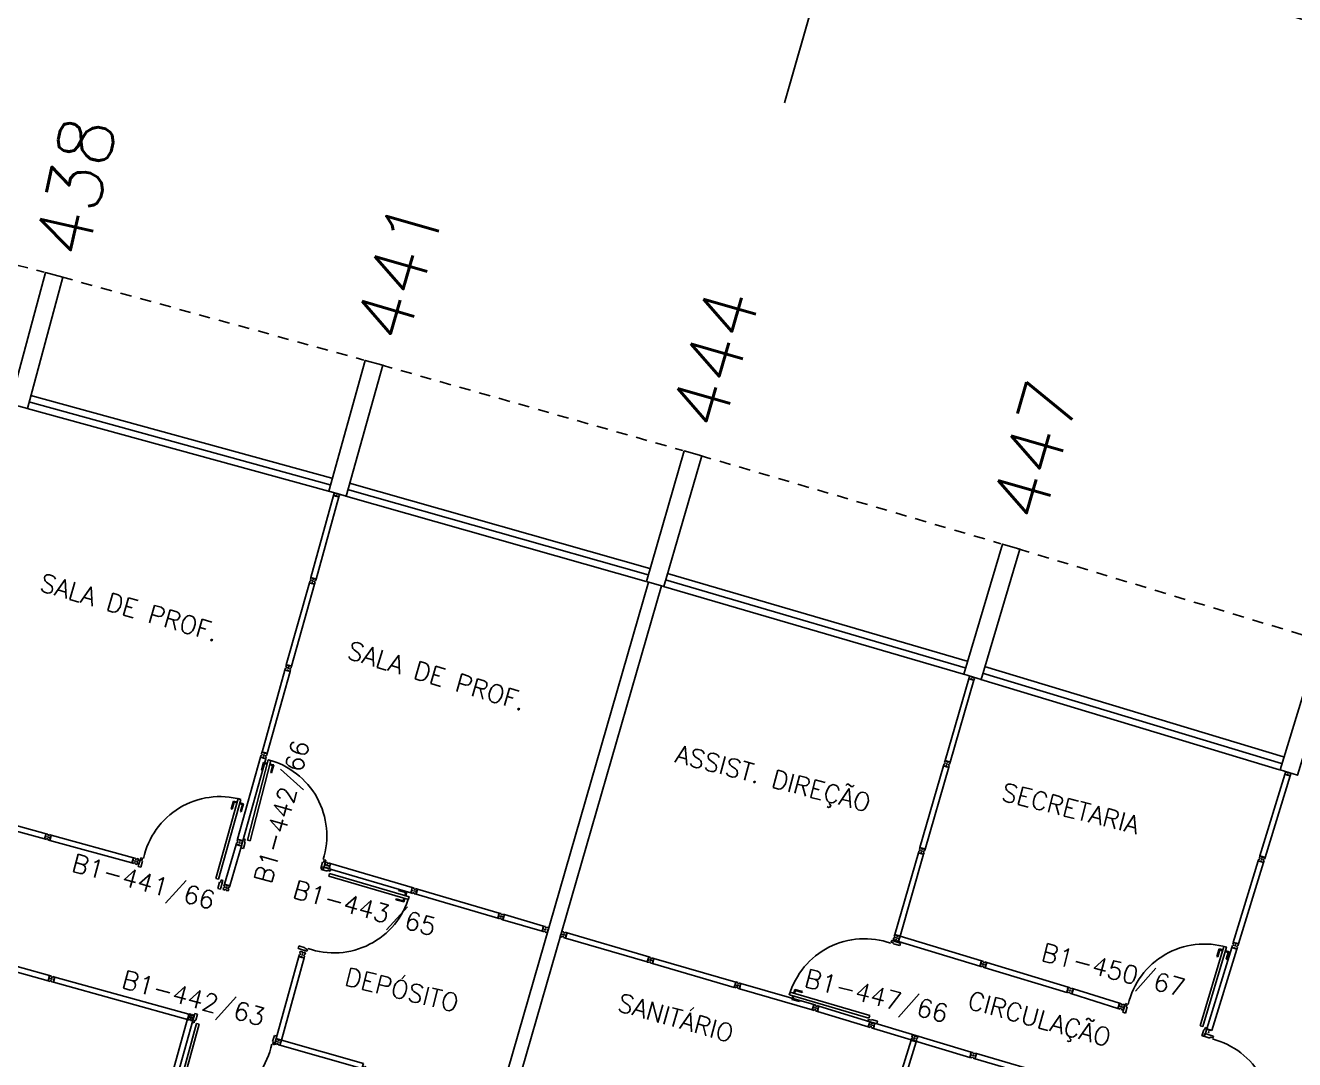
# Model space of a CAD drawing. Header units: millimetres. Extents: x 2757 to 3055, y 1102 to 1216.
# Drawn here: x 3022.92 to 3036.93, y 1183.3 to 1194.72 of the extents above; entities that cross this region are included whole.
import ezdxf

# ---------------------------------------------------------------- set-up
doc = ezdxf.new("R2010")
doc.units = ezdxf.units.MM
doc.linetypes.add('HIDDEN2', pattern=[0.1875, 0.125, -0.0625])
for name, color, linetype in [('DIV', 2, 'Continuous'), ('ESQ', 1, 'Continuous'), ('ESTR', 3, 'Continuous'), ('NOPILAR1', 2, 'Continuous'), ('PROJ', 1, 'HIDDEN2'), ('TEXTO', 2, 'Continuous'), ('TEXTO-ENDEREÇO', 2, 'Continuous'), ('USO1', 2, 'Continuous')]:
    doc.layers.add(name, color=color, linetype=linetype)
doc.styles.add('1', font='romans.shx')
doc.styles.add('NOPILAR', font='simplex.shx', dxfattribs={"height": 0.6})
doc.styles.add('UNB-100', font='simplex.shx', dxfattribs={"height": 0.2})
doc.styles.add('UNB-100-1', font='simplex.shx', dxfattribs={"height": 0.2})
doc.dimstyles.new('1-600', dxfattribs={"dimtxt": 1.1, "dimasz": 2.5, "dimexe": 2, "dimexo": 4, "dimgap": 0.2, "dimtad": 1, "dimdec": 0, "dimzin": 4, "dimdsep": 46, "dimlunit": 6, "dimtxsty": '1', "dimblk1": 'NONE', "dimblk2": 'NONE', "dimsah": 1, "dimcen": 0, "dimclrd": 2, "dimclre": 2, "dimclrt": 2, "dimadec": 0, "dimazin": 0, "dimtfac": 1, "dimtdec": 0, "dimtmove": 2, "dimatfit": 3, "dimldrblk": 'NONE', "dimfxl": 1, "dimtolj": 1, "dimtzin": 0, "dimarcsym": 0})

# ---------------------------------------------------------------- blocks, each defined once
blk = doc.blocks.new('PDV2D-SLC')
at = {"layer": 'DIV'}
for p, q in [((0.03, 0.05), (0.06, 0.05)), ((0.03, 0.035), (0.03, 0.05)), ((0.03, -0.035), (0.03, 0.035)), ((0.06, 0.05), (0.06, -0.02)), ((0.941, 0.05), (0.941, -0.02)), ((0.971, 0.05), (0.941, 0.05)), ((0.971, 0.035), (0.971, 0.05)), ((0.971, -0.035), (0.971, 0.035)), ((0.03, -0.05), (0.03, -0.035)), ((0.05, -0.05), (0.03, -0.05)), ((0.05, -0.02), (0.06, -0.02)), ((0.05, -0.02), (0.05, -0.05)), ((0.079, -0.05), (0.109, -0.05)), ((0.079, -0.05), (0.079, -0.965)), ((0.109, -0.05), (0.109, -0.965)), ((0.951, -0.02), (0.941, -0.02)), ((0.951, -0.02), (0.951, -0.05)), ((0.951, -0.05), (0.971, -0.05)), ((0.971, -0.05), (0.971, -0.035)), ((0.109, -0.965), (0.079, -0.965))]:
    blk.add_line(p, q, dxfattribs=at)
at = {"layer": 'DIV', "color": 1}
for p, q in [((0.036, -0.925), (0.036, -0.835)), ((0.046, -0.835), (0.036, -0.835)), ((0.046, -0.915), (0.046, -0.835)), ((0.141, -0.915), (0.141, -0.835)), ((0.141, -0.835), (0.151, -0.835)), ((0.151, -0.925), (0.151, -0.835)), ((0.036, -0.925), (0.076, -0.925)), ((0.046, -0.915), (0.076, -0.915)), ((0.141, -0.915), (0.111, -0.915)), ((0.151, -0.925), (0.111, -0.925))]:
    blk.add_line(p, q, dxfattribs=at)
blk.add_arc((0.076, -0.1), 0.865, 270, 3.3214, dxfattribs=at)
blk = doc.blocks.new('DIVMT-SLC')
for p, q in [((-0.03, 0.03), (-0.03, 0.006)), ((-0.008, 0.03), (-0.03, 0.03)), ((-0.0185, 0.006), (-0.03, 0.006)), ((-0.0185, -0.006), (-0.0185, 0.006)), ((-0.008, 0.03), (-0.008, 0.02)), ((-0.008, 0.02), (0.008, 0.02)), ((-0.0051, 0), (0.0051, 0)), ((0.0051, 0), (-0.0051, 0)), ((-0.0051, 0), (0.0051, 0)), ((0, -0.0051), (0, 0.0051)), ((0, 0.0051), (0, -0.0051)), ((0.008, 0.03), (0.008, 0.02)), ((0.008, 0.03), (0.03, 0.03)), ((0.0205, 0.006), (0.03, 0.006)), ((0.0205, -0.006), (0.0205, 0.006)), ((0.0205, 0.006), (0.0205, -0.006)), ((0.0205, 0.006), (0.03, 0.006)), ((0.97, 0.03), (0.03, 0.03)), ((0.03, 0.006), (0.03, 0.03)), ((0.03, -0.03), (0.03, 0.03)), ((0.03, -0.005), (0.03, 0.005)), ((0.97, -0.03), (0.97, 0.03)), ((0.97, 0.03), (0.97, 0.009)), ((0.97, 0.009), (0.97, 0.027)), ((0.9795, 0.006), (0.97, 0.006)), ((0.97, -0.005), (0.97, 0.005)), ((0.9795, 0.006), (0.9795, -0.006)), ((1.0051, 0), (0.9949, 0)), ((1, 0.0051), (1, -0.0051)), ((-0.0185, -0.006), (-0.03, -0.006)), ((-0.03, -0.03), (-0.03, -0.006)), ((-0.008, -0.03), (-0.03, -0.03)), ((-0.008, -0.03), (-0.008, -0.02)), ((-0.008, -0.02), (0.008, -0.02)), ((0.008, -0.03), (0.008, -0.02)), ((0.008, -0.03), (0.03, -0.03)), ((0.0205, -0.006), (0.03, -0.006)), ((0.0205, -0.006), (0.03, -0.006)), ((0.03, -0.006), (0.03, -0.03)), ((0.97, -0.03), (0.03, -0.03)), ((0.9795, -0.006), (0.97, -0.006)), ((0.97, -0.009), (0.97, -0.027))]:
    blk.add_line(p, q)
blk = doc.blocks.new('DIVINI-SLC')
for p, q in [((-0.005, 0), (0.005, 0)), ((-0.005, 0), (0.005, 0)), ((0.008, 0.02), (0, 0.02)), ((0, 0.001), (0, 0.02)), ((0, -0.005), (0, 0.005)), ((0, -0.005), (0, 0.005)), ((0, -0.02), (0, 0.001)), ((0.008, 0.03), (0.03, 0.03)), ((0.008, 0.03), (0.008, 0.02)), ((0.02, 0.006), (0.03, 0.006)), ((0.02, 0.006), (0.02, -0.006)), ((0.02, -0.006), (0.02, 0.006)), ((0.02, 0.006), (0.03, 0.006)), ((0.02, -0.004), (0.02, 0.004)), ((0.023, 0.006), (0.027, 0.006)), ((0.03, -0.03), (0.03, 0.03)), ((0.03, 0.03), (0.03, -0.03)), ((0.03, 0.03), (0.97, 0.03)), ((0.03, 0.009), (0.03, 0.027)), ((0.03, 0.009), (0.03, 0.027)), ((0.03, -0.005), (0.03, 0.005)), ((0.03, 0.005), (0.03, -0.005)), ((0.97, 0.03), (0.97, -0.03)), ((0.98, 0.006), (0.97, 0.006)), ((0.97, 0.005), (0.97, -0.005)), ((0.98, -0.006), (0.98, 0.006)), ((0.995, 0), (1.005, 0)), ((1.005, 0), (0.995, 0)), ((1, -0.005), (1, 0.005)), ((0, -0.02), (0.008, -0.02)), ((0.008, -0.03), (0.008, -0.02)), ((0.008, -0.03), (0.03, -0.03)), ((0.02, -0.006), (0.03, -0.006)), ((0.02, -0.006), (0.03, -0.006)), ((0.023, -0.006), (0.027, -0.006)), ((0.03, -0.009), (0.03, -0.027)), ((0.03, -0.009), (0.03, -0.027)), ((0.03, -0.03), (0.03, -0.009)), ((0.03, -0.03), (0.97, -0.03)), ((0.98, -0.006), (0.97, -0.006))]:
    blk.add_line(p, q)
blk = doc.blocks.new('MTT-SLC')
for p, q in [((-0.008, 0.03), (-0.03, 0.03)), ((-0.03, 0.03), (-0.03, 0.006)), ((-0.0185, 0.006), (-0.03, 0.006)), ((-0.0185, -0.006), (-0.0185, 0.006)), ((-0.008, 0.03), (-0.008, 0.02)), ((-0.008, 0.02), (0.008, 0.02)), ((-0.0051, 0), (0.0051, 0)), ((0, -0.0051), (0, 0.0051)), ((0.008, 0.03), (0.03, 0.03)), ((0.008, 0.03), (0.008, 0.02)), ((0.0205, -0.006), (0.0205, 0.006)), ((0.0205, 0.006), (0.03, 0.006)), ((0.03, 0.006), (0.03, 0.03)), ((-0.03, -0.03), (-0.03, -0.006)), ((-0.0185, -0.006), (-0.03, -0.006)), ((-0.008, -0.03), (-0.03, -0.03)), ((-0.008, -0.02), (0.008, -0.02)), ((-0.008, -0.03), (-0.008, -0.02)), ((0.008, -0.03), (0.008, -0.02)), ((0.008, -0.03), (0.03, -0.03)), ((0.0205, -0.006), (0.03, -0.006)), ((0.03, -0.006), (0.03, -0.03))]:
    blk.add_line(p, q)
blk = doc.blocks.new('DIV-SLC')
for p, q in [((-0.0051, 0), (0.0051, 0)), ((0, -0.0051), (0, 0.0051)), ((0.0205, 0.006), (0.03, 0.006)), ((0.0205, -0.006), (0.0205, 0.006)), ((0.03, 0.03), (0.97, 0.03)), ((0.03, 0.03), (0.03, -0.03)), ((0.03, 0.009), (0.03, 0.027)), ((0.03, 0.005), (0.03, -0.005)), ((0.97, 0.03), (0.97, -0.03)), ((0.9795, 0.006), (0.97, 0.006)), ((0.97, 0.005), (0.97, -0.005)), ((0.9795, -0.006), (0.9795, 0.006)), ((1.0051, 0), (0.9949, 0)), ((0.9949, 0), (1.0051, 0)), ((1, -0.0051), (1, 0.0051)), ((0.0205, -0.006), (0.03, -0.006)), ((0.03, -0.03), (0.03, -0.009)), ((0.03, -0.009), (0.03, -0.027)), ((0.03, -0.03), (0.97, -0.03)), ((0.9795, -0.006), (0.97, -0.006))]:
    blk.add_line(p, q)
blk = doc.blocks.new('PDV2E-SLC')
at = {"layer": 'DIV', "color": 1}
for p, q in [((0.023, 0.925), (0.063, 0.925)), ((0.023, 0.925), (0.023, 0.835)), ((0.033, 0.915), (0.063, 0.915)), ((0.033, 0.915), (0.033, 0.835)), ((0.138, 0.925), (0.097, 0.925)), ((0.128, 0.915), (0.097, 0.915)), ((0.128, 0.915), (0.128, 0.835)), ((0.138, 0.925), (0.138, 0.835)), ((0.033, 0.835), (0.023, 0.835)), ((0.128, 0.835), (0.137, 0.835))]:
    blk.add_line(p, q, dxfattribs=at)
at = {"layer": 'DIV'}
for p, q in [((0.065, 0.05), (0.065, 0.965)), ((0.095, 0.965), (0.065, 0.965)), ((0.095, 0.05), (0.095, 0.965)), ((0.049, 0.05), (0.029, 0.05)), ((0.029, 0.05), (0.029, 0.035)), ((0.029, 0.035), (0.029, -0.035)), ((0.049, 0.02), (0.049, 0.05)), ((0.049, 0.02), (0.059, 0.02)), ((0.059, -0.05), (0.059, 0.02)), ((0.065, 0.05), (0.095, 0.05)), ((0.928, -0.05), (0.928, 0.02)), ((0.938, 0.02), (0.928, 0.02)), ((0.938, 0.05), (0.958, 0.05)), ((0.938, 0.02), (0.938, 0.05)), ((0.958, 0.05), (0.958, 0.035)), ((0.958, 0.035), (0.958, -0.035)), ((0.029, -0.035), (0.029, -0.05)), ((0.029, -0.05), (0.059, -0.05)), ((0.958, -0.05), (0.928, -0.05)), ((0.958, -0.035), (0.958, -0.05))]:
    blk.add_line(p, q, dxfattribs=at)
at = {"layer": 'DIV', "color": 1}
blk.add_arc((0.062, 0.1), 0.865, 356.6786, 90, dxfattribs=at)
blk = doc.blocks.new('*D104')
at = {"layer": 'DEFPOINTS', "color": 0, "transparency": 16777216}
for p in [(3041.605, 1193.372), (3030.185, 1190.02), (3029.769, 1188.579), (3044.374, 1185.663), (3043.909, 1184.236)]:
    blk.add_point(p, dxfattribs=at)
at = {"layer": 'USO1', "color": 2, "lineweight": -2, "transparency": 16777216}
for p, q in [((3031.294, 1193.864), (3032.542, 1198.188)), ((3045.613, 1189.466), (3047.008, 1193.745))]:
    blk.add_line(p, q, dxfattribs=at)
blk.add_arc((2909.329, 771.238), 442.373, 71.95122, 73.90244, dxfattribs=at)
at = {"layer": 'USO1', "color": 2, "transparency": 16777216, "insert": (3039.48, 1195.008), "char_height": 1.1, "attachment_point": 5, "rotation": 342.9268, "style": '1'}
blk.add_mtext('\\A1;ILD Direção', dxfattribs=at)
blk = doc.blocks.new('_NONE')
at = {"color": 0, "linetype": 'ByBlock'}
blk.add_circle((0, 0), 0.25, dxfattribs=at)
blk = doc.blocks.new('*D105')
at = {"layer": 'DEFPOINTS', "color": 0, "transparency": 16777216}
for p in [(3020.102, 1199.512), (2994.816, 1198.615), (2994.524, 1197.144), (3030.185, 1190.02), (3029.769, 1188.579)]:
    blk.add_point(p, dxfattribs=at)
at = {"layer": 'USO1', "color": 2, "lineweight": -2, "transparency": 16777216}
for p, q in [((2995.594, 1202.539), (2996.469, 1206.951)), ((3031.294, 1193.864), (3032.541, 1198.185))]:
    blk.add_line(p, q, dxfattribs=at)
blk.add_arc((2911.608, 779.136), 434.15, 73.90244, 78.78048, dxfattribs=at)
at = {"layer": 'USO1', "color": 2, "transparency": 16777216, "insert": (3014.347, 1201.916), "char_height": 1.1, "attachment_point": 5, "rotation": 346.3415, "style": '1'}
blk.add_mtext('\\A1;Serviço Social', dxfattribs=at)
blk = doc.blocks.new('PILAR-SLC')
blk.add_lwpolyline([(0.2, 0), (0.2, -1.5), (0, -1.5), (0, 0)], close=True)

msp = doc.modelspace()

# ---------------------------------------------------------------- linework, layer by layer
at = {"layer": 'DIV'}
for p, q in [((3029.793, 1188.572), (3026.182, 1176.051)), ((3029.937, 1188.531), (3026.326, 1176.011)), ((3025.248, 1185.696), (3025.242, 1185.675)), ((3025.248, 1185.696), (3025.258, 1185.693)), ((3025.252, 1185.712), (3025.258, 1185.733)), ((3025.252, 1185.712), (3025.262, 1185.709)), ((3025.258, 1185.733), (3025.281, 1185.726)), ((3025.262, 1185.709), (3025.258, 1185.693)), ((3025.284, 1185.694), (3025.274, 1185.697)), ((3025.274, 1185.697), (3025.284, 1185.694)), ((3025.278, 1185.715), (3025.281, 1185.726)), ((3025.278, 1185.715), (3025.29, 1185.712)), ((3025.28, 1185.701), (3025.278, 1185.691)), ((3025.278, 1185.691), (3025.28, 1185.701)), ((3025.28, 1185.701), (3025.278, 1185.691)), ((3025.29, 1185.712), (3025.293, 1185.723)), ((3025.316, 1185.717), (3025.293, 1185.723)), ((3025.3, 1185.698), (3025.296, 1185.683)), ((3025.31, 1185.695), (3025.3, 1185.698)), ((3025.31, 1185.695), (3025.316, 1185.717)), ((3025.113, 1185.236), (3025.242, 1185.675)), ((3025.171, 1185.22), (3025.3, 1185.659)), ((3025.242, 1185.675), (3025.3, 1185.659)), ((3025.265, 1185.668), (3025.242, 1185.675)), ((3025.268, 1185.678), (3025.265, 1185.668)), ((3025.268, 1185.678), (3025.265, 1185.668)), ((3025.266, 1185.668), (3025.276, 1185.665)), ((3025.279, 1185.674), (3025.268, 1185.678)), ((3025.268, 1185.678), (3025.279, 1185.674)), ((3025.279, 1185.674), (3025.277, 1185.665)), ((3025.279, 1185.674), (3025.277, 1185.665)), ((3025.277, 1185.665), (3025.3, 1185.659)), ((3025.306, 1185.68), (3025.296, 1185.683)), ((3025.306, 1185.68), (3025.3, 1185.659)), ((3025.113, 1185.236), (3025.171, 1185.22)), ((3025.133, 1185.23), (3025.116, 1185.235)), ((3025.139, 1185.198), (3025.129, 1185.201)), ((3025.132, 1185.194), (3025.135, 1185.204)), ((3025.133, 1185.221), (3025.136, 1185.23)), ((3025.145, 1185.217), (3025.133, 1185.221)), ((3025.137, 1185.229), (3025.147, 1185.227)), ((3025.145, 1185.217), (3025.148, 1185.226)), ((3025.171, 1185.22), (3025.151, 1185.226)), ((3025.151, 1185.226), (3025.168, 1185.221)), ((3028.162, 1184.882), (3028.172, 1184.879)), ((3028.166, 1184.876), (3028.168, 1184.886)), ((3028.185, 1184.869), (3028.188, 1184.881)), ((3028.185, 1184.869), (3028.194, 1184.866)), ((3028.204, 1184.901), (3028.187, 1184.843)), ((3028.187, 1184.843), (3028.193, 1184.864)), ((3028.188, 1184.881), (3028.197, 1184.878)), ((3028.193, 1184.864), (3028.188, 1184.846)), ((3028.197, 1184.877), (3028.194, 1184.867)), ((3028.198, 1184.881), (3028.203, 1184.898)), ((3028.204, 1184.901), (3028.636, 1184.775)), ((3028.187, 1184.843), (3028.619, 1184.717)), ((3028.636, 1184.775), (3028.619, 1184.717)), ((3023.166, 1184.17), (3023.172, 1184.193)), ((3023.187, 1184.164), (3023.166, 1184.17)), ((3023.183, 1184.19), (3023.172, 1184.193)), ((3023.182, 1184.228), (3023.175, 1184.205)), ((3023.186, 1184.202), (3023.175, 1184.205)), ((3023.203, 1184.222), (3023.182, 1184.228)), ((3023.183, 1184.19), (3023.186, 1184.202)), ((3023.187, 1184.164), (3023.19, 1184.174)), ((3023.19, 1184.174), (3023.205, 1184.17)), ((3023.198, 1184.192), (3023.208, 1184.19)), ((3023.208, 1184.19), (3023.198, 1184.192)), ((3023.198, 1184.192), (3023.208, 1184.19)), ((3023.203, 1184.222), (3023.2, 1184.212)), ((3023.2, 1184.212), (3023.216, 1184.208)), ((3023.204, 1184.196), (3023.201, 1184.186)), ((3023.201, 1184.186), (3023.204, 1184.196)), ((3023.202, 1184.16), (3023.205, 1184.17)), ((3023.202, 1184.16), (3023.224, 1184.154)), ((3023.218, 1184.218), (3023.216, 1184.208)), ((3023.218, 1184.218), (3023.239, 1184.212)), ((3023.224, 1184.191), (3023.221, 1184.18)), ((3023.221, 1184.18), (3023.224, 1184.191)), ((3023.221, 1184.18), (3023.23, 1184.177)), ((3023.221, 1184.18), (3023.23, 1184.177)), ((3023.224, 1184.154), (3023.239, 1184.212)), ((3023.224, 1184.191), (3023.233, 1184.189)), ((3023.224, 1184.191), (3023.233, 1184.189)), ((3023.23, 1184.177), (3023.224, 1184.154)), ((3024.705, 1183.743), (3023.224, 1184.154)), ((3023.23, 1184.178), (3023.233, 1184.188)), ((3023.233, 1184.189), (3023.239, 1184.212)), ((3024.721, 1183.801), (3023.239, 1184.212)), ((3030.757, 1184.157), (3030.751, 1184.134)), ((3030.779, 1184.151), (3030.757, 1184.157)), ((3030.741, 1184.1), (3030.747, 1184.123)), ((3030.762, 1184.093), (3030.741, 1184.1)), ((3030.758, 1184.119), (3030.747, 1184.123)), ((3030.762, 1184.131), (3030.751, 1184.134)), ((3030.758, 1184.119), (3030.762, 1184.131)), ((3030.762, 1184.093), (3030.765, 1184.103)), ((3030.765, 1184.103), (3030.78, 1184.099)), ((3030.773, 1184.121), (3030.783, 1184.119)), ((3030.783, 1184.119), (3030.773, 1184.121)), ((3030.773, 1184.121), (3030.783, 1184.119)), ((3030.779, 1184.151), (3030.776, 1184.141)), ((3030.776, 1184.141), (3030.791, 1184.137)), ((3030.779, 1184.125), (3030.776, 1184.115)), ((3030.776, 1184.115), (3030.779, 1184.125)), ((3030.777, 1184.089), (3030.78, 1184.099)), ((3030.777, 1184.089), (3030.798, 1184.083)), ((3030.794, 1184.147), (3030.791, 1184.137)), ((3030.794, 1184.147), (3030.815, 1184.14)), ((3030.799, 1184.12), (3030.796, 1184.109)), ((3030.796, 1184.109), (3030.799, 1184.12)), ((3030.796, 1184.109), (3030.805, 1184.106)), ((3030.796, 1184.109), (3030.805, 1184.106)), ((3030.798, 1184.083), (3030.815, 1184.14)), ((3030.805, 1184.106), (3030.798, 1184.083)), ((3031.601, 1183.849), (3030.798, 1184.083)), ((3030.799, 1184.12), (3030.808, 1184.117)), ((3030.799, 1184.12), (3030.808, 1184.117)), ((3030.805, 1184.107), (3030.808, 1184.116)), ((3030.808, 1184.117), (3030.815, 1184.14)), ((3031.618, 1183.907), (3030.815, 1184.14)), ((3034.411, 1184.043), (3034.417, 1184.066)), ((3034.432, 1184.037), (3034.411, 1184.043)), ((3034.429, 1184.063), (3034.417, 1184.066)), ((3034.428, 1184.1), (3034.421, 1184.077)), ((3034.432, 1184.074), (3034.421, 1184.077)), ((3034.449, 1184.094), (3034.428, 1184.1)), ((3034.429, 1184.063), (3034.432, 1184.074)), ((3034.432, 1184.037), (3034.435, 1184.046)), ((3034.435, 1184.046), (3034.45, 1184.042)), ((3034.443, 1184.064), (3034.453, 1184.062)), ((3034.453, 1184.062), (3034.443, 1184.064)), ((3034.443, 1184.064), (3034.453, 1184.062)), ((3034.449, 1184.094), (3034.446, 1184.084)), ((3034.446, 1184.084), (3034.461, 1184.08)), ((3034.449, 1184.068), (3034.446, 1184.058)), ((3034.446, 1184.058), (3034.449, 1184.068)), ((3034.447, 1184.032), (3034.45, 1184.042)), ((3034.447, 1184.032), (3034.468, 1184.026)), ((3034.464, 1184.089), (3034.461, 1184.08)), ((3034.464, 1184.089), (3034.485, 1184.083)), ((3034.469, 1184.063), (3034.466, 1184.051)), ((3034.466, 1184.051), (3034.469, 1184.063)), ((3034.466, 1184.051), (3034.475, 1184.049)), ((3034.466, 1184.051), (3034.475, 1184.049)), ((3034.468, 1184.026), (3034.485, 1184.083)), ((3034.475, 1184.049), (3034.468, 1184.026)), ((3034.977, 1183.865), (3034.468, 1184.026)), ((3034.469, 1184.063), (3034.478, 1184.06)), ((3034.469, 1184.063), (3034.478, 1184.06)), ((3034.475, 1184.05), (3034.478, 1184.059)), ((3034.478, 1184.06), (3034.485, 1184.083)), ((3034.994, 1183.922), (3034.485, 1184.083)), ((3031.601, 1183.849), (3031.618, 1183.907)), ((3031.601, 1183.85), (3031.608, 1183.873)), ((3031.608, 1183.873), (3031.611, 1183.883)), ((3031.619, 1183.869), (3031.608, 1183.873)), ((3031.617, 1183.87), (3031.608, 1183.872)), ((3031.618, 1183.907), (3031.612, 1183.884)), ((3031.618, 1183.907), (3031.612, 1183.887)), ((3031.612, 1183.887), (3031.617, 1183.904)), ((3031.623, 1183.881), (3031.612, 1183.884)), ((3031.621, 1183.881), (3031.612, 1183.884)), ((3031.621, 1183.881), (3031.617, 1183.87)), ((3031.64, 1183.901), (3031.618, 1183.907)), ((3031.619, 1183.869), (3031.623, 1183.881)), ((3031.64, 1183.901), (3031.637, 1183.891)), ((3031.637, 1183.891), (3031.652, 1183.887)), ((3031.637, 1183.865), (3031.64, 1183.875)), ((3031.637, 1183.865), (3031.64, 1183.875)), ((3031.64, 1183.875), (3031.637, 1183.865)), ((3031.655, 1183.896), (3031.652, 1183.887)), ((3031.655, 1183.896), (3031.676, 1183.89)), ((3031.676, 1183.89), (3031.659, 1183.832)), ((3031.669, 1183.867), (3031.676, 1183.89)), ((3031.67, 1183.87), (3031.675, 1183.887)), ((3031.676, 1183.89), (3032.236, 1183.719)), ((3034.977, 1183.865), (3034.994, 1183.922)), ((3034.983, 1183.885), (3034.978, 1183.868)), ((3034.984, 1183.889), (3034.987, 1183.898)), ((3034.993, 1183.885), (3034.984, 1183.888)), ((3034.996, 1183.897), (3034.987, 1183.899)), ((3034.994, 1183.922), (3034.988, 1183.902)), ((3034.988, 1183.902), (3034.993, 1183.92)), ((3034.996, 1183.897), (3034.993, 1183.885)), ((3035.019, 1183.884), (3035.009, 1183.886)), ((3035.016, 1183.89), (3035.013, 1183.88)), ((3024.705, 1183.743), (3024.721, 1183.801)), ((3024.71, 1183.763), (3024.705, 1183.746)), ((3024.711, 1183.767), (3024.714, 1183.777)), ((3024.72, 1183.764), (3024.711, 1183.766)), ((3024.723, 1183.775), (3024.714, 1183.778)), ((3024.721, 1183.801), (3024.715, 1183.781)), ((3024.715, 1183.781), (3024.72, 1183.798)), ((3024.723, 1183.775), (3024.72, 1183.764)), ((3024.746, 1183.763), (3024.737, 1183.765)), ((3024.738, 1183.77), (3024.748, 1183.768)), ((3024.743, 1183.769), (3024.74, 1183.759)), ((3024.741, 1183.764), (3024.744, 1183.774)), ((3024.761, 1183.758), (3024.764, 1183.769)), ((3024.761, 1183.758), (3024.77, 1183.755)), ((3024.78, 1183.79), (3024.764, 1183.732)), ((3024.764, 1183.769), (3024.773, 1183.767)), ((3024.769, 1183.752), (3024.764, 1183.735)), ((3024.764, 1183.732), (3024.769, 1183.752)), ((3024.773, 1183.766), (3024.77, 1183.756)), ((3024.774, 1183.769), (3024.779, 1183.787)), ((3031.622, 1183.843), (3031.601, 1183.85)), ((3031.607, 1183.869), (3031.602, 1183.852)), ((3031.622, 1183.843), (3031.625, 1183.853)), ((3031.625, 1183.853), (3031.641, 1183.848)), ((3031.634, 1183.871), (3031.644, 1183.868)), ((3031.634, 1183.871), (3031.644, 1183.868)), ((3031.644, 1183.868), (3031.634, 1183.871)), ((3031.638, 1183.839), (3031.641, 1183.848)), ((3031.638, 1183.839), (3031.659, 1183.832)), ((3031.657, 1183.858), (3031.66, 1183.87)), ((3031.657, 1183.858), (3031.66, 1183.87)), ((3031.657, 1183.858), (3031.666, 1183.855)), ((3031.657, 1183.858), (3031.666, 1183.855)), ((3031.666, 1183.855), (3031.659, 1183.832)), ((3031.659, 1183.832), (3031.665, 1183.853)), ((3031.659, 1183.832), (3032.219, 1183.662)), ((3031.66, 1183.87), (3031.669, 1183.867)), ((3031.66, 1183.87), (3031.669, 1183.867)), ((3031.665, 1183.853), (3031.66, 1183.835)), ((3031.669, 1183.866), (3031.666, 1183.856)), ((3032.236, 1183.719), (3032.219, 1183.662)), ((3032.219, 1183.662), (3032.226, 1183.685)), ((3032.24, 1183.655), (3032.219, 1183.662)), ((3032.229, 1183.695), (3032.226, 1183.686)), ((3032.235, 1183.682), (3032.226, 1183.685)), ((3032.237, 1183.681), (3032.226, 1183.685)), ((3032.236, 1183.719), (3032.229, 1183.696)), ((3032.24, 1183.693), (3032.229, 1183.696)), ((3032.239, 1183.694), (3032.23, 1183.696)), ((3032.235, 1183.682), (3032.239, 1183.694)), ((3032.257, 1183.713), (3032.236, 1183.719)), ((3032.237, 1183.681), (3032.24, 1183.693)), ((3032.24, 1183.655), (3032.243, 1183.665)), ((3032.243, 1183.665), (3032.259, 1183.661)), ((3032.261, 1183.68), (3032.252, 1183.683)), ((3032.252, 1183.683), (3032.261, 1183.68)), ((3032.252, 1183.683), (3032.261, 1183.681)), ((3032.261, 1183.681), (3032.252, 1183.683)), ((3032.252, 1183.683), (3032.261, 1183.681)), ((3032.257, 1183.713), (3032.254, 1183.703)), ((3032.254, 1183.703), (3032.27, 1183.699)), ((3032.255, 1183.677), (3032.258, 1183.687)), ((3032.258, 1183.687), (3032.255, 1183.677)), ((3032.255, 1183.677), (3032.258, 1183.687)), ((3032.256, 1183.651), (3032.259, 1183.661)), ((3032.256, 1183.651), (3032.277, 1183.645)), ((3032.273, 1183.709), (3032.27, 1183.699)), ((3032.273, 1183.709), (3032.294, 1183.702)), ((3032.278, 1183.682), (3032.275, 1183.67)), ((3032.275, 1183.67), (3032.278, 1183.682)), ((3032.275, 1183.67), (3032.284, 1183.668)), ((3032.275, 1183.67), (3032.284, 1183.668)), ((3032.277, 1183.645), (3032.294, 1183.702)), ((3032.284, 1183.668), (3032.277, 1183.645)), ((3033.341, 1183.325), (3032.277, 1183.645)), ((3032.278, 1183.682), (3032.287, 1183.679)), ((3032.278, 1183.682), (3032.287, 1183.679)), ((3032.284, 1183.669), (3032.287, 1183.678)), ((3032.287, 1183.679), (3032.294, 1183.702)), ((3033.358, 1183.383), (3032.294, 1183.702)), ((3033.341, 1183.325), (3033.358, 1183.383)), ((3033.347, 1183.346), (3033.342, 1183.328)), ((3033.348, 1183.349), (3033.351, 1183.359)), ((3033.357, 1183.346), (3033.348, 1183.349)), ((3033.36, 1183.357), (3033.351, 1183.36)), ((3033.358, 1183.383), (3033.352, 1183.363)), ((3033.352, 1183.363), (3033.357, 1183.38)), ((3033.36, 1183.357), (3033.357, 1183.346)), ((3033.383, 1183.344), (3033.373, 1183.347)), ((3033.38, 1183.351), (3033.377, 1183.341))]:
    msp.add_line(p, q, dxfattribs=at)
at = {"layer": 'ESQ'}
for p, q in [((3026.299, 1189.72), (3022.974, 1190.633)), ((3026.26, 1189.575), (3022.935, 1190.489)), ((3026.279, 1189.647), (3022.955, 1190.561)), ((3029.81, 1188.723), (3026.493, 1189.665)), ((3029.769, 1188.579), (3026.452, 1189.521)), ((3029.79, 1188.651), (3026.473, 1189.593)), ((3033.312, 1187.698), (3030.003, 1188.668)), ((3033.27, 1187.554), (3029.961, 1188.524)), ((3033.291, 1187.626), (3029.982, 1188.596)), ((3036.784, 1186.57), (3033.483, 1187.568)), ((3036.806, 1186.642), (3033.505, 1187.64)), ((3036.762, 1186.498), (3033.462, 1187.496))]:
    msp.add_line(p, q, dxfattribs=at)
at = {"layer": 'PROJ'}
for p, q in [((3019.776, 1192.881), (3023.121, 1191.992)), ((3023.314, 1191.94), (3026.651, 1191.023)), ((3026.843, 1190.969), (3030.172, 1190.024)), ((3030.364, 1189.969), (3033.685, 1188.995)), ((3033.877, 1188.938), (3037.189, 1187.936))]:
    msp.add_line(p, q, dxfattribs=at)

# ---------------------------------------------------------------- block references
at = {"layer": 'DIV'}
for name, p, rotation in [('DIVINI-SLC', (3026.355, 1189.548), 254.4837757123216), ('DIVMT-SLC', (3026.088, 1188.585), 254.1868592458077), ('DIVMT-SLC', (3025.817, 1187.622), 254.4380401987343), ('DIVINI-SLC', (3033.366, 1187.525), 253.8805553328567), ('DIVMT-SLC', (3025.548, 1186.659), 254.3802040021592), ('DIVMT-SLC', (3033.088, 1186.564), 253.9127471701325), ('PDV2D-SLC', (3025.111, 1185.222), 164.5556976035729), ('DIVINI-SLC', (3036.858, 1186.469), 252.9357581881295), ('DIVMT-SLC', (3023.164, 1185.757), 164.6188233087274), ('DIVMT-SLC', (3024.129, 1185.492), 164.6590485012792), ('DIVMT-SLC', (3032.811, 1185.604), 253.9127471701325), ('MTT-SLC', (3026.248, 1185.444), 254.0453774578203), ('DIVMT-SLC', (3027.207, 1185.162), 163.6236802592597), ('DIVMT-SLC', (3036.564, 1185.513), 252.9277014136503), ('MTT-SLC', (3025.134, 1185.199), 254.5179780224917), ('DIVMT-SLC', (3028.167, 1184.881), 163.6639054518114), ('PDV2E-SLC', (3032.257, 1183.682), 73.58931982775873), ('MTT-SLC', (3028.656, 1184.737), 343.6639054518109), ('MTT-SLC', (3028.858, 1184.679), 343.6639054518109), ('PDV2D-SLC', (3035.976, 1183.594), 163.4436323087237), ('DIV-SLC', (3028.858, 1184.679), 343.7197738890931), ('MTT-SLC', (3032.534, 1184.643), 342.8061044409599), ('DIV-SLC', (3032.534, 1184.643), 343.1251598622102), ('DIVMT-SLC', (3036.271, 1184.557), 252.9277014136503), ('DIVMT-SLC', (3022.239, 1184.457), 344.5987700636278), ('DIVMT-SLC', (3025.971, 1184.459), 254.540520507288), ('DIVMT-SLC', (3029.817, 1184.397), 343.7785599482104), ('DIVMT-SLC', (3033.491, 1184.352), 343.1731014155675), ('MTT-SLC', (3035.014, 1183.885), 73.34687941354989), ('DIVMT-SLC', (3024.743, 1183.77), 254.3879788716892), ('PDV2D-SLC', (3024.743, 1183.769), 344.6380529829123), ('MTT-SLC', (3024.741, 1183.764), 74.42710583191455), ('DIVMT-SLC', (3025.705, 1183.495), 344.1109700636277), ('MTT-SLC', (3032.73, 1183.535), 343.1731014155508), ('PDV2D-SLC', (3035.685, 1182.649), 72.17580997284718), ('MTT-SLC', (3033.378, 1183.346), 345.1312002821102), ('DIV-SLC', (3033.379, 1183.346), 343.7197738890931)]:
    msp.add_blockref(name, p, dxfattribs=dict(at, rotation=rotation))
at = {"layer": 'DIV', "xscale": -1}
for name, p, rotation in [('PDV2D-SLC', (3025.279, 1185.695), 165.5253434109971), ('PDV2D-SLC', (3026.247, 1185.444), 73.75694483360853), ('DIVMT-SLC', (3032.437, 1182.579), 252.9277014136948)]:
    msp.add_blockref(name, p, dxfattribs=dict(at, rotation=rotation))
at = {"layer": 'ESTR'}
for p, rotation in [((3023.137, 1191.989), 344.8780487804885), ((3026.667, 1191.019), 344.3902439024383), ((3030.189, 1190.02), 343.9024390243899), ((3033.702, 1188.991), 343.4146341463417), ((3037.207, 1187.932), 342.9268292682919)]:
    msp.add_blockref('PILAR-SLC', p, dxfattribs=dict(at, rotation=rotation))

# ---------------------------------------------------------------- texts
at = {"layer": 'NOPILAR1', "style": 'NOPILAR'}
for s, rotation, p in [('438', 77.3832, (3023.592, 1192.12)), ('438', 77.3832, (3023.592, 1192.119)), ('441', 73.9589, (3027.116, 1191.184)), ('441', 73.9589, (3027.116, 1191.184)), ('444', 73.9589, (3030.602, 1190.22)), ('444', 73.9589, (3030.602, 1190.22)), ('447', 73.9589, (3034.139, 1189.205)), ('447', 73.9589, (3034.139, 1189.205))]:
    msp.add_text(s, height=0.6, rotation=rotation, dxfattribs=at).set_placement(p)
at = {"layer": 'TEXTO', "style": 'UNB-100'}
for s, rotation, p in [('SALA DE PROF.', 343.8067, (3023.059, 1188.479)), ('SALA DE PROF.', 343.3213, (3026.454, 1187.732)), ('ASSIST. DIREÇÃO', 345.4331, (3030.075, 1186.587)), ('SECRETARIA', 345.8967, (3033.677, 1186.165)), ('DEPÓSITO', 346.2264, (3026.428, 1184.125)), ('SANITÁRIO', 344.2004, (3029.437, 1183.842)), ('CIRCULAÇÃO', 344.6752, (3033.303, 1183.868))]:
    msp.add_text(s, height=0.2, rotation=rotation, dxfattribs=at).set_placement(p)
at = {"layer": 'TEXTO-ENDEREÇO', "style": 'UNB-100-1'}
for s, rotation, p in [('B1-442/66', 74.625, (3025.628, 1185.228)), ('B1-441/66', 344.625, (3023.412, 1185.383)), ('B1-443/65', 344.625, (3025.854, 1185.091)), ('B1-450/67', 345.4812, (3034.117, 1184.396)), ('B1-447/66', 345.4812, (3031.502, 1184.11)), ('B1-442/63', 344.625, (3023.965, 1184.097))]:
    msp.add_text(s, height=0.2, rotation=rotation, dxfattribs=at).set_placement(p)

# ---------------------------------------------------------------- dimensions: what is measured, and where the dimension line sits
at = {"layer": 'USO1'}
for base, line1, line2, text, picture, middle in [((3020.102, 1199.512), ((2994.816, 1198.615), (2994.524, 1197.144)), ((3029.769, 1188.579), (3030.185, 1190.02)), 'Serviço Social', '*D105', (3014.347, 1201.916)), ((3041.605, 1193.372), ((3029.769, 1188.579), (3030.185, 1190.02)), ((3044.374, 1185.663), (3043.909, 1184.236)), 'ILD Direção', '*D104', (3039.48, 1195.008))]:
    dim = msp.add_angular_dim_2l(base=base, line1=line1, line2=line2, text=text, dimstyle='1-600', override={"dimazin": 1}, dxfattribs=at)
    dim.commit()
    dim.dimension.update_dxf_attribs({"geometry": picture, "text_midpoint": middle})

doc.saveas('drawing.dxf')
